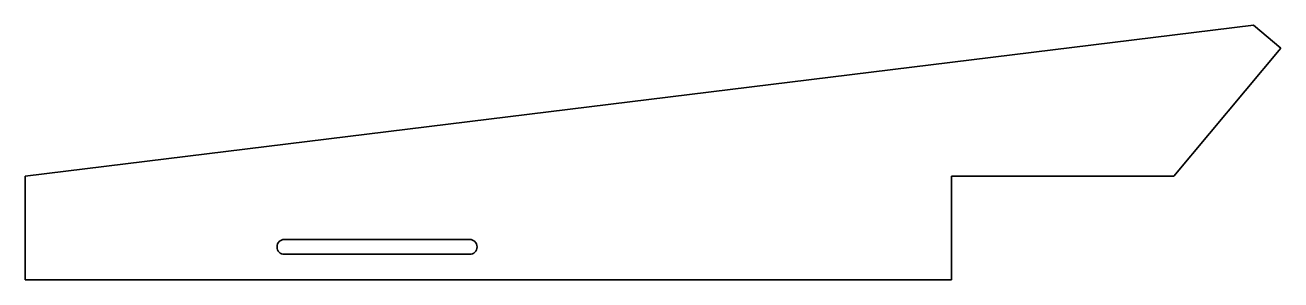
# Model space of a CAD drawing. Header units: inches. Extents: x 0 to 678, y 0 to 137.
import ezdxf

# ---------------------------------------------------------------- set-up
doc = ezdxf.new("R2010")
doc.units = ezdxf.units.IN
doc.header["$MEASUREMENT"] = 0
doc.layers.add('SIMUMAK Visible (ISO)', color=7, linetype='Continuous', lineweight=35)

# ---------------------------------------------------------------- blocks, each defined once
blk = doc.blocks.new('AMB-04-TSB01_Sheet_4_AMB-04-TSB01')
at = {"layer": 'SIMUMAK Visible (ISO)'}
for p, q in [((-325.14, -18.04), (337.86, 63.37)), ((337.86, 63.37), (352.71, 50.9)), ((352.71, 50.9), (294.86, -18.04)), ((-325.14, -18.04), (-325.14, -74.04)), ((294.86, -18.04), (174.86, -18.04)), ((174.86, -74.04), (174.86, -18.04)), ((-185.14, -52.24), (-85.14, -52.24)), ((-85.14, -60.24), (-185.14, -60.24)), ((-325.14, -74.04), (174.86, -74.04))]:
    blk.add_line(p, q, dxfattribs=at)
at = {"layer": 'SIMUMAK Visible (ISO)', "extrusion": (0, 0, -1)}
for centre, start, end in [((185.14, -56.24), 270, 90), ((85.14, -56.24), 90, 270)]:
    blk.add_arc(centre, 4, start, end, dxfattribs=at)

msp = doc.modelspace()

# ---------------------------------------------------------------- block references
msp.add_blockref('AMB-04-TSB01_Sheet_4_AMB-04-TSB01', (325.14, 74.04))

doc.saveas('drawing.dxf')
